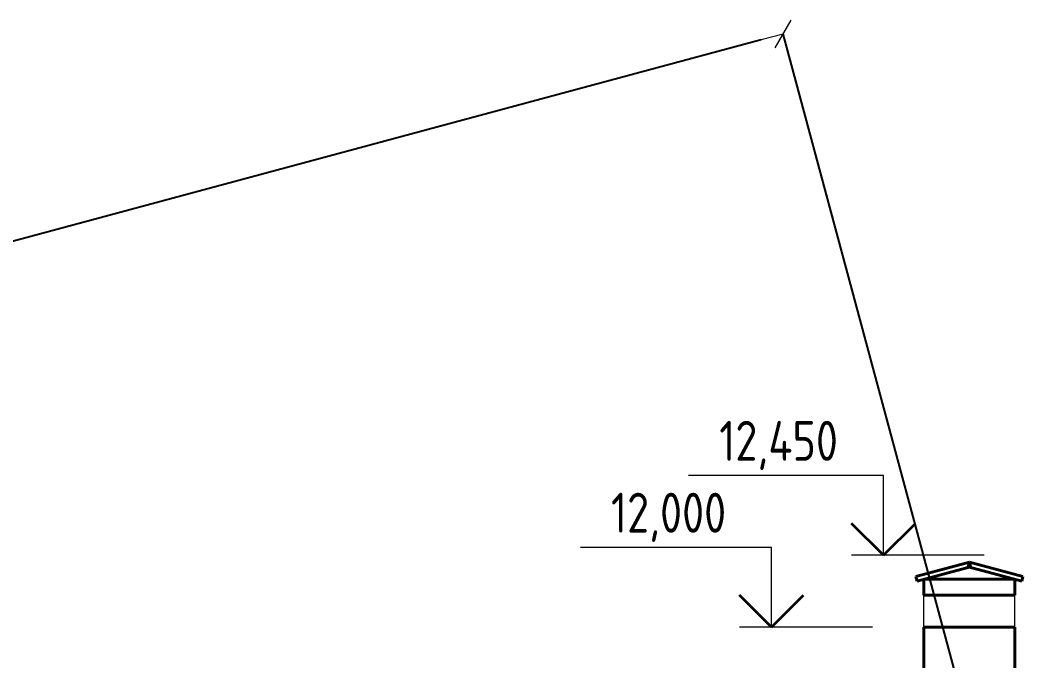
# Model space of a CAD drawing. Header units: millimetres. Extents: x 34668 to 196414, y -30276 to 15801.
# Drawn here: x 63336 to 69616, y 11789 to 15801 of the extents above; entities that cross this region are included whole.
import ezdxf

# ---------------------------------------------------------------- set-up
doc = ezdxf.new("R2010")
doc.units = ezdxf.units.MM
doc.header["$MEASUREMENT"] = 0
for name, color, linetype in [('крыша', 7, 'Continuous'), ('Окна ArchiCAD', 7, 'Continuous'), ('размеры', 7, 'Continuous'), ('стены02', 7, 'Continuous'), ('чертеж', 7, 'Continuous')]:
    doc.layers.add(name, color=color, linetype=linetype)
for name, color, linetype, lineweight in [('крыша_Ном._пера__99', 7, 'Continuous', 40), ('Окна ArchiCAD_Ном._пера__96', 7, 'Continuous', 13), ('стены02_Ном._пера__99', 7, 'Continuous', 40), ('чертеж_Ном._пера__96', 7, 'Continuous', 13), ('чертеж_Ном._пера__98', 7, 'Continuous', 35)]:
    doc.layers.add(name, color=color, linetype=linetype, lineweight=lineweight)
doc.styles.add('СГЕНЕРИР_СТИЛЬ_1', font='gost_2_304-81_type.ttf')
doc.dimstyles.new('СГЕНЕРИР_СТИЛЬ__3', dxfattribs={"dimtxt": 250, "dimasz": 142.5, "dimexe": 0.18, "dimexo": 200, "dimgap": 0.09, "dimtad": 1, "dimdec": 0, "dimzin": 0, "dimdsep": 46, "dimtxsty": 'СГЕНЕРИР_СТИЛЬ_1', "dimblk": 'ARROWHEAD_6', "dimblk1": 'ARROWHEAD_6', "dimblk2": 'ARROWHEAD_6', "dimcen": 0.09, "dimclrd": 7, "dimclre": 7, "dimclrt": 7, "dimadec": 0, "dimazin": 0, "dimtfac": 1, "dimtdec": 4, "dimtmove": 2, "dimatfit": 3, "dimfxl": 1, "dimtolj": 1, "dimtzin": 0, "dimarcsym": 0})

# ---------------------------------------------------------------- blocks, each defined once
blk = doc.blocks.new('Элемент разреза_31_2')
at = {"layer": 'Окна ArchiCAD_Ном._пера__96', "linetype": 'Continuous'}
for p, q in [((68995.7, 12000), (68995.7, 12200)), ((69565.7, 12000), (69565.7, 12200))]:
    blk.add_line(p, q, dxfattribs=at)
blk = doc.blocks.new('Элемент разреза_32_2')
at = {"layer": 'крыша_Ном._пера__99', "linetype": 'Continuous'}
for p, q in [((68945.7, 12316.6), (69280.7, 12406.4)), ((68953.2, 12288.6), (69288.2, 12378.4)), ((69288.2, 12378.4), (69280.7, 12406.4)), ((68953.2, 12288.6), (68945.7, 12316.6))]:
    blk.add_line(p, q, dxfattribs=at)
blk = doc.blocks.new('Элемент разреза_33_2')
at = {"layer": 'крыша_Ном._пера__99', "linetype": 'Continuous'}
for p, q in [((69273.2, 12378.4), (69280.7, 12406.4)), ((69608.2, 12288.6), (69273.2, 12378.4)), ((69615.7, 12316.6), (69280.7, 12406.4)), ((69608.2, 12288.6), (69615.7, 12316.6))]:
    blk.add_line(p, q, dxfattribs=at)
blk = doc.blocks.new('Отметка высоты (ГОСТ)[12]_2', base_point=(68041.9, 12000))
at = {"layer": 'чертеж_Ном._пера__96', "linetype": 'Continuous'}
for p, q in [((68041.9, 12500), (66845, 12500)), ((68041.9, 12000), (68041.9, 12500)), ((68673.3, 12000), (67841.9, 12000))]:
    blk.add_line(p, q, dxfattribs=at)
at = {"layer": 'чертеж_Ном._пера__98', "linetype": 'Continuous'}
for q in [(67841.9, 12200), (68241.9, 12200)]:
    blk.add_line((68041.9, 12000), q, dxfattribs=at)
at = {"layer": 'чертеж_Ном._пера__96', "insert": (67841.9, 12533.5), "char_height": 250, "attachment_point": 9, "style": 'СГЕНЕРИР_СТИЛЬ_1'}
blk.add_mtext('{12,000\\A1{\\H.66x;\\S^  ;}}', dxfattribs=at)
blk = doc.blocks.new('Отметка высоты (ГОСТ)[14]_2', base_point=(68741.9, 12450))
at = {"layer": 'чертеж_Ном._пера__96', "linetype": 'Continuous'}
for p, q in [((68741.9, 12950), (67520.7, 12950)), ((68741.9, 12450), (68741.9, 12950)), ((69373.3, 12450), (68541.9, 12450))]:
    blk.add_line(p, q, dxfattribs=at)
at = {"layer": 'чертеж_Ном._пера__98', "linetype": 'Continuous'}
for q in [(68541.9, 12650), (68941.9, 12650)]:
    blk.add_line((68741.9, 12450), q, dxfattribs=at)
at = {"layer": 'чертеж_Ном._пера__96', "insert": (68541.9, 12983.5), "char_height": 250, "attachment_point": 9, "style": 'СГЕНЕРИР_СТИЛЬ_1'}
blk.add_mtext('{12,450\\A1{\\H.66x;\\S^  ;}}', dxfattribs=at)
blk = doc.blocks.new('Элемент разреза_83_2')
at = {"layer": 'стены02_Ном._пера__99', "linetype": 'Continuous'}
for p, q in [((68995.7, 12300), (69565.7, 12300)), ((68995.7, 12200), (68995.7, 12300)), ((69565.7, 12200), (69565.7, 12300)), ((68995.7, 12200), (69565.7, 12200)), ((68995.7, 12000), (69565.7, 12000)), ((68995.7, 10700), (68995.7, 12000)), ((69565.7, 10700), (69565.7, 12000)), ((68995.7, 10700), (69565.7, 10700))]:
    blk.add_line(p, q, dxfattribs=at)
blk = doc.blocks.new('ARROWHEAD_6')
at = {"color": 0, "linetype": 'Continuous', "lineweight": 0}
for p, q in [((-0.5, -0.5), (0.5, 0.5)), ((0, 0), (-1, 0))]:
    blk.add_line(p, q, dxfattribs=at)
blk = doc.blocks.new('*D251')
at = {"layer": 'Defpoints', "color": 0, "linetype": 'Continuous', "transparency": 16777216}
for p in [(68114.2, 15714), (69455.7, 10729.7), (57455.7, 7500)]:
    blk.add_point(p, dxfattribs=at)
at = {"layer": 'размеры', "color": 7, "linetype": 'Continuous', "lineweight": -2, "transparency": 16777216}
for p, q in [((69403.7, 10922.9), (68114.1, 15714.2)), ((67976.6, 15677), (62239.3, 14132.8)), ((56251.8, 12521.3), (61989.1, 14065.5)), ((57403.7, 7693.1), (56114.1, 12484.4))]:
    blk.add_line(p, q, dxfattribs=at)
at = {"layer": 'размеры', "color": 7, "linetype": 'Continuous', "lineweight": -2, "transparency": 16777216, "xscale": 142.5, "yscale": 142.5, "zscale": 142.5}
for p, rotation in [((68114.2, 15714), 15.06394899936932), ((56114.2, 12484.2), 195.0639489993693)]:
    blk.add_blockref('ARROWHEAD_6', p, dxfattribs=dict(at, rotation=rotation))
at = {"layer": 'размеры', "color": 7, "linetype": 'Continuous', "transparency": 16777216, "insert": (62114.2, 14099.1), "char_height": 250, "attachment_point": 5, "rotation": 90, "style": 'СГЕНЕРИР_СТИЛЬ_1'}
blk.add_mtext('\\A1;12427', dxfattribs=at)

msp = doc.modelspace()

# ---------------------------------------------------------------- block references
at = {"layer": 'крыша'}
for name in ['Элемент разреза_32_2', 'Элемент разреза_33_2']:
    msp.add_blockref(name, (0, 0), dxfattribs=at)
at = {"layer": 'Окна ArchiCAD'}
msp.add_blockref('Элемент разреза_31_2', (0, 0), dxfattribs=at)
at = {"layer": 'стены02'}
msp.add_blockref('Элемент разреза_83_2', (0, 0), dxfattribs=at)
at = {"layer": 'чертеж', "linetype": 'Continuous'}
for name, p in [('Отметка высоты (ГОСТ)[14]_2', (68741.9, 12450)), ('Отметка высоты (ГОСТ)[12]_2', (68041.9, 12000))]:
    msp.add_blockref(name, p, dxfattribs=at)

# ---------------------------------------------------------------- dimensions: what is measured, and where the dimension line sits
at = {"layer": 'размеры', "linetype": 'Continuous'}
dim = msp.add_aligned_dim(p1=(57455.7, 7500), p2=(69455.7, 10729.7), distance=5161.6, dimstyle='СГЕНЕРИР_СТИЛЬ__3', dxfattribs=at)
dim.commit()
dim.dimension.update_dxf_attribs({"geometry": '*D251', "text_midpoint": (62114.2, 14099.1), "text_rotation": 90})

doc.saveas('drawing.dxf')
